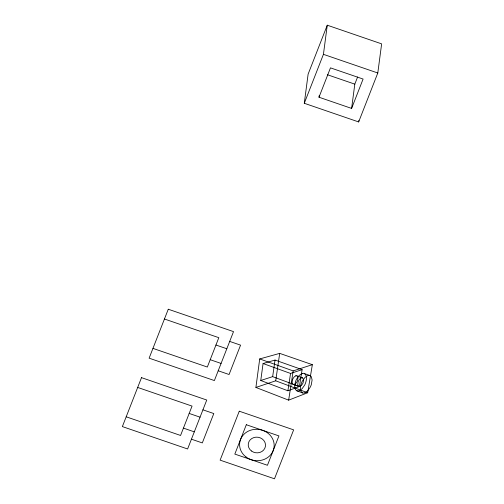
<?xml version="1.0" encoding="UTF-8"?>
<svg xmlns="http://www.w3.org/2000/svg" width="504" height="504" viewBox="0 0 504 504"><rect width="100%" height="100%" fill="white"/><g stroke="black" fill="none" stroke-linecap="round" stroke-linejoin="round"><path stroke-width="0.76" d="M304.284 103.276L308.12 74.138L327.266 25.2L381.635 43.861L377.798 72.998L358.653 121.937L304.284 103.276L323.429 54.337L327.266 25.2M318.988 97.222L330.473 67.857L363.094 79.052L351.609 108.417L318.988 97.222L319.19 95.703M351.609 108.417L354.81 84.137L357.607 76.973M358.653 121.937L358.854 120.406M255.9 387.45L259.711 358.936L279.695 353.38L312.348 364.663L307.679 392.755L288.653 400.144L255.9 387.45L275.707 380.81L307.679 392.755M260.757 380.495L263.069 363.523L275.033 360.058L302.123 369.634L299.401 386.549L287.891 390.776L260.757 380.495L272.658 376.639L299.401 386.549M272.658 376.639L275.033 360.058M275.707 380.81L279.695 353.38M287.891 390.776L290.556 373.451L302.123 369.634M288.653 400.144L293.189 370.913L312.348 364.663M304.901 392.824L307.648 390.877L310.237 387.173A21.829 19.769 7.5 0 0 311.315 384.602L312.102 379.966L311.302 376.69L310.199 375.637L304.202 373.47C307.415 375.165 306.577 379.707 305.707 382.561A21.338 19.322 7.5 0 1 304.637 385.119L302.047 388.792L299.281 390.72M302.047 373.527L299.244 375.404L296.566 379.14A21.332 19.316 7.5 0 0 295.464 381.767L294.701 386.423L295.533 389.63L296.617 390.669L302.583 392.931A3.131 2.835 7.5 0 0 304.882 392.786M295.735 375.833L294.33 376.765L293 378.611A10.433 9.444 7.5 0 0 292.459 379.909L292.099 382.486L292.767 384.136L298.822 386.499L297.738 384.817L298.078 381.969A10.666 9.658 7.5 0 1 298.626 380.665L299.956 378.806L301.354 377.861A1.562 1.411 7.5 0 1 302.457 377.805L303.547 379.525L303.2 382.366A10.666 9.658 7.5 0 1 302.665 383.651L301.354 385.497L299.968 386.455A1.581 1.43 7.5 0 1 298.815 386.524M323.429 54.337L377.798 72.998M327.373 74.724L354.81 84.137M164.443 319.013L218.818 337.68L207.327 367.044L152.958 348.377M229.692 341.41L240.566 345.139L229.074 374.504L218.201 370.774M215.945 345.019L226.819 348.749M210.2 359.699L221.073 363.434M137.68 387.437L192.049 406.098L180.564 435.462L126.195 416.802M202.923 409.828L213.797 413.557L202.312 442.921L191.438 439.192M189.176 413.438L200.05 417.167M183.437 428.116L194.311 431.852M259.711 358.936L293.189 370.913M263.069 363.523L290.556 373.451M302.45 377.83L296.85 375.801L297.959 377.502L297.631 380.331A10.433 9.45 7.5 0 1 297.095 381.61L295.785 383.443L294.393 384.388A1.613 1.455 7.5 0 1 293.227 384.451M302.583 392.931C299.439 391.192 300.327 386.7 301.172 383.865A21.823 19.763 7.5 0 1 302.28 381.219L304.952 377.458L307.742 375.562A3.043 2.759 7.5 0 1 309.891 375.449M299.263 390.682A3.188 2.885 7.5 0 1 296.919 390.871M302.066 373.559A3.1 2.81 7.5 0 1 304.214 373.426M295.747 375.845A1.588 1.443 7.5 0 1 296.856 375.782M141.511 377.647L122.365 426.586L187.608 448.982L206.753 400.037L141.511 377.647M168.273 309.229L149.127 358.168L214.376 380.564L233.522 331.619L168.273 309.229M239.268 411.201L220.122 460.139L274.491 478.8L293.637 429.862L239.268 411.201M246.311 424.721L234.826 454.085L267.448 465.28L278.933 435.916L246.311 424.721M246.015 456.971A17.319 15.687 7.5 0 0 273.962 447.836A17.319 15.687 7.5 0 0 250.658 430.196A17.319 15.687 7.5 0 0 246.015 456.971M251.446 450.986A8.662 7.843 7.5 0 0 265.419 446.418A8.662 7.843 7.5 0 0 253.77 437.598A8.662 7.843 7.5 0 0 251.446 450.986"/></g></svg>
